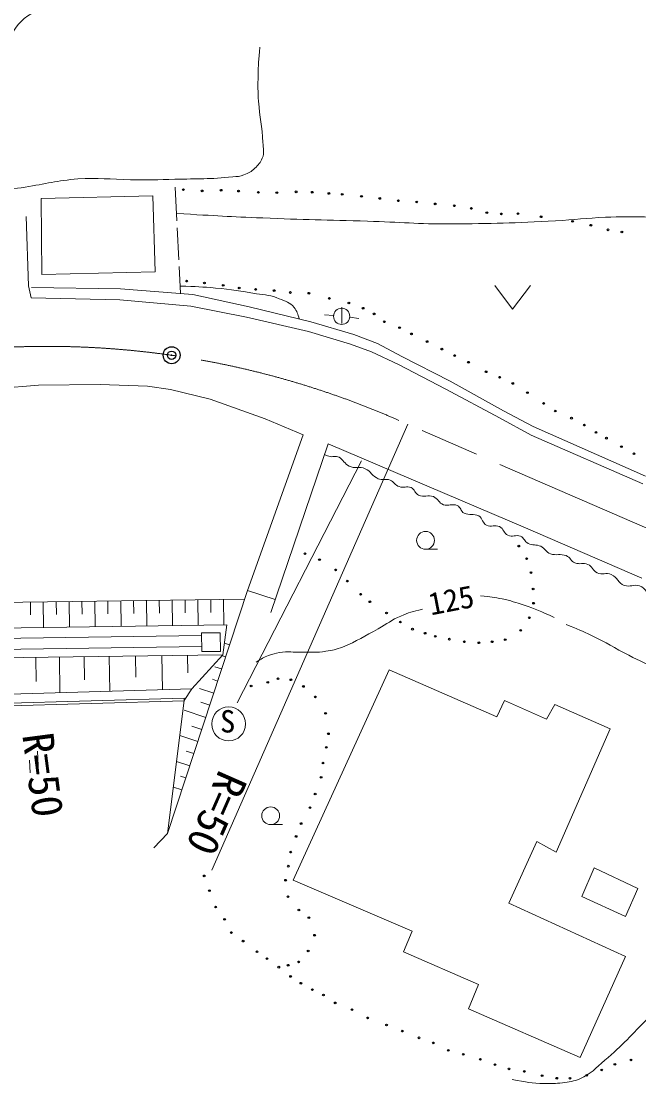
# Model space of a CAD drawing. Units: millimetres, scale not verified. Extents: x 40000 to 680000, y 20000 to 380000.
# Drawn here: x 357260 to 393657, y 253820 to 316409 of the extents above; entities that cross this region are included whole.
import ezdxf
from ezdxf.enums import TextEntityAlignment as Align

# ---------------------------------------------------------------- set-up
doc = ezdxf.new("R2010")
doc.units = ezdxf.units.MM
doc.header["$LTSCALE"] = 1000
doc.header["$PDMODE"] = 32
doc.header["$PDSIZE"] = 500
doc.linetypes.add('CHAIN', pattern=[18.5, 12, -1.5, 3.5, -1.5])
for name, color, linetype, lineweight in [('M-BGD', 7, 'Continuous', 13), ('M-BMK', 2, 'CHAIN', 13), ('M-BMK-SRVR', 3, 'Continuous', 25), ('M-STR-HTXT', 7, 'Continuous', 13)]:
    doc.layers.add(name, color=color, linetype=linetype, lineweight=lineweight)
doc.layers.add('M-BMK-HTXT', color=7, linetype='Continuous')
doc.styles.add('ＭＳ ゴシック', font='')
doc.styles.get('ＭＳ ゴシック').set_extended_font_data('MS Gothic')

msp = doc.modelspace()

# ---------------------------------------------------------------- linework, layer by layer
at = {"layer": 'M-BGD'}
for p, q in [((365023, 306117), (358439, 305968)), ((365158, 301647), (365023, 306117)), ((366327, 306643), (366430, 304646)), ((358439, 305968), (358470, 301489)), ((357686, 300832), (357548, 304900)), ((366451, 304232), (366548, 302364)), ((366568, 301961), (366650, 300376)), ((358470, 301489), (365158, 301647)), ((357843, 300126), (357686, 300832)), ((357857, 300726), (363112, 300649)), ((363112, 300649), (367376, 300304)), ((385169, 300851), (386219, 299451)), ((386219, 299451), (387269, 300851)), ((357843, 300126), (363079, 300000)), ((363079, 300000), (367264, 299621)), ((367376, 300304), (370686, 299594)), ((367264, 299621), (370533, 298986)), ((370686, 299594), (374334, 298709)), ((376147, 299560), (376147, 298607)), ((370533, 298986), (374183, 298128)), ((374334, 298709), (376867, 297958)), ((375670, 299072), (375137, 299124)), ((377150, 298907), (376618, 298970)), ((374183, 298128), (376664, 297392)), ((378262, 297425), (376867, 297958)), ((377906, 296927), (376664, 297392)), ((378262, 297425), (379700, 296654)), ((377906, 296927), (379504, 296193)), ((379504, 296193), (382279, 294742)), ((379700, 296654), (382537, 295216)), ((354396, 294655), (358276, 294970)), ((358276, 294970), (361904, 295002)), ((361904, 295002), (364711, 294907)), ((364711, 294907), (366067, 294722)), ((382537, 295216), (385681, 293461)), ((366067, 294722), (368395, 294147)), ((382279, 294742), (385455, 293039)), ((368395, 294147), (371633, 292997)), ((371633, 292997), (373876, 292039)), ((385455, 293039), (387306, 292030)), ((385681, 293461), (387442, 292541)), ((387442, 292541), (394053, 289609)), ((370588, 282875), (373876, 292039)), ((387306, 292030), (393888, 289169)), ((371966, 281571), (375345, 291519)), ((375345, 291519), (386990, 286576)), ((377313, 290522), (369994, 276267)), ((386990, 286576), (393832, 283596)), ((381090, 285305), (381790, 285305)), ((319440, 281684), (370423, 282373)), ((363880, 282285), (363890, 281525)), ((364639, 282295), (364660, 280777)), ((365398, 282305), (365409, 281547)), ((365886, 268562), (370588, 282875)), ((366157, 282315), (366178, 280799)), ((366915, 282326), (366926, 281568)), ((367674, 282336), (367694, 280820)), ((368431, 282346), (368442, 281589)), ((369189, 282356), (369210, 280842)), ((370588, 282875), (372227, 282337)), ((357796, 282202), (357806, 281441)), ((358557, 282213), (358578, 280690)), ((359318, 282223), (359329, 281462)), ((360080, 282233), (360100, 280712)), ((360840, 282244), (360850, 281483)), ((361601, 282254), (361621, 280734)), ((362361, 282264), (362371, 281504)), ((363121, 282274), (363141, 280756)), ((369370, 280844), (348437, 280546)), ((369370, 280844), (369151, 279091)), ((367893, 280223), (348447, 279946)), ((367891, 280373), (368990, 280389)), ((367906, 279273), (367891, 280373)), ((368990, 280389), (369006, 279289)), ((369538, 279680), (369237, 279779)), ((367901, 279573), (348458, 279296)), ((369006, 279289), (367906, 279273)), ((369151, 279091), (348466, 278796)), ((358121, 278934), (358142, 277506)), ((359508, 278954), (359538, 276858)), ((360976, 278974), (360996, 277608)), ((362445, 278995), (362474, 276943)), ((363999, 279018), (364017, 277771)), ((365554, 279040), (365583, 277033)), ((367065, 279061), (367080, 278022)), ((369151, 279091), (367311, 277075)), ((369304, 278967), (369126, 279025)), ((369070, 278254), (368661, 278389)), ((378938, 278194), (373284, 265815)), ((385294, 275430), (378938, 278194)), ((368836, 277542), (368524, 277644)), ((367311, 277075), (344996, 276430)), ((366868, 276394), (367311, 277075)), ((368602, 276829), (367764, 277105)), ((366863, 276536), (344836, 275901)), ((366868, 276386), (344840, 275751)), ((366868, 276394), (365886, 268562)), ((366863, 276536), (366868, 276386)), ((368368, 276117), (367842, 276290)), ((385294, 275430), (385740, 276406)), ((388218, 275295), (385740, 276406)), ((388218, 275295), (388720, 276162)), ((388720, 276162), (391980, 274732)), ((368134, 275404), (366868, 275820)), ((367900, 274692), (367319, 274883)), ((367666, 273979), (366609, 274326)), ((391980, 274732), (388791, 267464)), ((358215, 273403), (358287, 272155)), ((358743, 272932), (358787, 272184)), ((367432, 273267), (366973, 273417)), ((357745, 272874), (357788, 272126)), ((367197, 272554), (366418, 272810)), ((366963, 271842), (366643, 271947)), ((366729, 271129), (366228, 271294)), ((365069, 267722), (365886, 268562)), ((371961, 269083), (372661, 269083)), ((385996, 264464), (387646, 268092)), ((388791, 267464), (387646, 268092)), ((391038, 266533), (390295, 264851)), ((393604, 265313), (391038, 266533)), ((373284, 265815), (380303, 262816)), ((390295, 264851), (392875, 263673)), ((392875, 263673), (393604, 265313)), ((392867, 261318), (385996, 264464)), ((380303, 262816), (379784, 261594)), ((379784, 261594), (384218, 259670)), ((390200, 255374), (392867, 261318)), ((384218, 259670), (383620, 258234)), ((383620, 258234), (390200, 255374))]:
    msp.add_line(p, q, dxfattribs=at)
at = {"layer": 'M-BGD', "lineweight": 25}
for centre in [(366817, 306491), (367920, 306416), (369042, 306454), (370070, 306404), (371235, 306329), (372325, 306310), (373459, 306360), (374413, 306337), (375394, 306267), (376179, 306211), (377315, 306099), (378394, 305972), (379488, 305832), (380568, 305762), (381661, 305650), (382783, 305538), (383792, 305383), (384703, 305131), (385559, 305061), (386540, 305075), (387900, 304893), (389754, 304626), (390832, 304396), (391847, 304122), (392664, 303997), (367008, 301104), (368059, 300991), (369167, 300851), (370106, 300697), (371074, 300613), (372167, 300543), (373121, 300431), (374214, 300389), (375420, 300080), (376570, 299814), (377411, 299505), (378056, 299169), (378659, 298706), (379556, 298356), (380257, 297991), (381182, 297542), (382051, 297094), (382808, 296715), (383622, 296323), (384659, 295762), (385458, 295439), (386229, 295075), (387098, 294528), (388052, 293897), (388739, 293449), (389692, 293028), (390449, 292621), (391136, 292187), (391753, 291850), (392634, 291348), (393376, 290931), (386587, 285491), (373984, 285042), (387050, 284748), (374839, 284692), (375792, 284089), (387302, 283935), (376479, 283430), (387429, 282967), (377264, 282659), (377811, 282210), (387457, 282126), (378792, 281551), (379606, 281019), (387204, 281271), (380321, 280598), (381064, 280360), (386700, 280528), (381666, 280177), (382494, 280009), (383377, 279855), (384232, 279799), (385017, 279855), (385788, 279981), (370810, 277254), (371791, 277465), (372394, 277675), (373151, 277619), (373894, 277226), (374595, 276609), (375198, 275642), (375366, 274436), (375240, 273637), (375044, 272712), (374932, 271871), (374585, 270886), (374276, 270087), (373757, 269147), (373463, 268390), (373141, 267465), (373000, 266638), (368046, 266064), (372839, 265807), (368355, 265195), (372979, 264840), (368719, 264228), (369245, 263506), (373624, 264054), (374213, 263606), (369644, 262727), (370338, 262223), (374550, 262568), (371159, 261592), (374171, 261643), (371747, 261192), (373610, 260998), (372441, 260688), (372993, 260802), (373135, 260141), (373745, 259741), (374418, 259363), (375070, 259047), (375764, 258585), (376752, 258185), (377678, 257701), (378792, 257281), (379718, 256923), (380706, 256524), (381547, 256229), (382431, 255788), (383314, 255556), (384323, 255262), (385185, 254946), (386006, 254694), (392251, 254967), (393198, 255220), (386910, 254547), (387961, 254294), (388824, 254147), (389602, 254147), (390590, 254315), (391473, 254631)]:
    msp.add_circle(centre, 50, dxfattribs=at)
at = {"layer": 'M-BGD'}
for centre, radius in [((376145, 299025), 477), ((381090, 285830), 525), ((369484, 275015), 1000), ((371961, 269608), 525)]:
    msp.add_circle(centre, radius, dxfattribs=at)
for points, knots in [([(347837, 309195), (348519, 309112), (348720, 309086), (349289, 309069), (349831, 309053), (350138, 309039), (350676, 309101), (351317, 309174), (351707, 309148), (352299, 309402), (352686, 309568), (352885, 309710), (353211, 309977), (353690, 310370), (353927, 310634), (354304, 311126), (354863, 311857), (355055, 312351), (355477, 313168), (355887, 313965), (355972, 314487), (356444, 315250), (356834, 315881), (357031, 316302), (357643, 316722), (358360, 317215), (358896, 317269), (359746, 317458), (360923, 317721), (361616, 317667), (362816, 317795), (363949, 317915), (364586, 317957), (365718, 318089), (367333, 318277), (367860, 318369), (369840, 318678)], [0, 0, 0, 0, 1, 1, 1, 2, 2, 2, 3, 3, 3, 4, 4, 4, 5, 5, 5, 6, 6, 6, 7, 7, 7, 8, 8, 8, 9, 9, 9, 10, 10, 10, 11, 11, 11, 12, 12, 12, 12]), ([(346173, 301525), (347159, 301563), (347446, 301576), (348255, 301673), (349116, 301775), (349604, 301830), (350443, 302051), (351143, 302236), (351541, 302355), (352188, 302682), (352780, 302982), (353065, 303244), (353555, 303692), (353899, 304006), (354065, 304215), (354333, 304596), (354566, 304927), (354581, 305188), (354838, 305500), (355156, 305887), (355341, 306154), (355805, 306341), (356424, 306590), (356829, 306527), (357488, 306636), (358702, 306835), (359373, 307022), (360600, 307119), (361804, 307215), (362484, 307080), (363691, 307077), (364718, 307075), (365294, 307066), (366320, 307098), (367651, 307140), (368403, 307097), (369727, 307246), (369986, 307275), (370147, 307251), (370386, 307355), (370656, 307473), (370818, 307544), (371031, 307748), (371240, 307948), (371357, 308079), (371470, 308346), (371611, 308679), (371521, 308910), (371507, 309271), (371471, 310222), (371318, 310744), (371248, 311692), (371204, 312282), (371208, 312615), (371220, 313206), (371233, 313865), (371257, 314092), (371332, 314889)], [0, 0, 0, 0, 1, 1, 1, 2, 2, 2, 3, 3, 3, 4, 4, 4, 5, 5, 5, 6, 6, 6, 7, 7, 7, 8, 8, 8, 9, 9, 9, 10, 10, 10, 11, 11, 11, 12, 12, 12, 13, 13, 13, 14, 14, 14, 15, 15, 15, 16, 16, 16, 17, 17, 17, 18, 18, 18, 19, 19, 19, 19]), ([(366401, 305087), (368866, 304941), (369504, 304906), (371494, 304820), (373907, 304716), (375261, 304707), (377676, 304632), (379586, 304572), (380655, 304462), (382566, 304473), (384986, 304487), (386343, 304517), (388759, 304649), (389905, 304711), (390543, 304817), (391689, 304859), (393495, 304925), (394509, 304870), (396316, 304817), (398421, 304755), (399597, 304655), (401699, 304536), (402722, 304479), (403293, 304399), (404317, 304377), (405171, 304360), (405461, 304364), (406504, 304396)], [0, 0, 0, 0, 1, 1, 1, 2, 2, 2, 3, 3, 3, 4, 4, 4, 5, 5, 5, 6, 6, 6, 7, 7, 7, 8, 8, 8, 9, 9, 9, 9]), ([(366619, 300804), (367618, 300777), (367901, 300765), (368719, 300692), (369661, 300606), (370187, 300528), (371118, 300361), (371651, 300266), (371976, 300285), (372472, 300067), (372834, 299907), (373106, 299866), (373344, 299550), (373516, 299321), (373571, 299170), (373637, 298877)], [0, 0, 0, 0, 1, 1, 1, 2, 2, 2, 3, 3, 3, 4, 4, 4, 5, 5, 5, 5]), ([(375133, 290894), (375241, 290834), (375285, 290819), (375388, 290784), (375612, 290708), (375782, 290836), (375990, 290724), (376262, 290579), (376304, 290339), (376579, 290201), (376916, 290032), (377188, 290203), (377533, 290051), (377876, 289901), (377944, 289608), (378290, 289463), (378547, 289354), (378741, 289484), (379000, 289378), (379237, 289282), (379291, 289079), (379533, 288995), (379792, 288905), (379980, 289044), (380234, 288939), (380463, 288845), (380455, 288590), (380682, 288491), (380995, 288354), (381232, 288524), (381552, 288406), (381829, 288304), (381860, 288025), (382141, 287930), (382442, 287828), (382660, 288005), (382954, 287883), (383173, 287792), (383152, 287541), (383365, 287434), (383671, 287281), (383923, 287427), (384225, 287266), (384474, 287134), (384438, 286838), (384692, 286715), (384960, 286585), (385180, 286767), (385449, 286640), (385701, 286521), (385689, 286237), (385945, 286126), (386210, 286010), (386415, 286178), (386683, 286070), (386908, 285979), (386924, 285758), (387141, 285649), (387405, 285517), (387608, 285599), (387879, 285481), (388137, 285369), (388186, 285140), (388449, 285042), (388794, 284913), (389041, 285063), (389384, 284929), (389628, 284835), (389654, 284594), (389898, 284500), (390179, 284391), (390387, 284532), (390665, 284415), (390926, 284305), (390941, 284043), (391197, 283920), (391496, 283777), (391736, 283951), (392039, 283817), (392397, 283660), (392435, 283299), (392805, 283172), (393137, 283059), (393371, 283259), (393702, 283144), (394092, 283010), (394146, 282654), (394515, 282471), (394829, 282316), (395078, 282445), (395394, 282294), (395613, 282188), (395634, 281969), (395861, 281882), (396181, 281760), (396422, 281926), (396731, 281780), (396975, 281664), (396912, 281345), (397161, 281238), (397469, 281104), (397726, 281345), (398020, 281182), (398226, 281067), (398320, 280966), (398457, 280766)], [0, 0, 0, 0, 1, 1, 1, 2, 2, 2, 3, 3, 3, 4, 4, 4, 5, 5, 5, 6, 6, 6, 7, 7, 7, 8, 8, 8, 9, 9, 9, 10, 10, 10, 11, 11, 11, 12, 12, 12, 13, 13, 13, 14, 14, 14, 15, 15, 15, 16, 16, 16, 17, 17, 17, 18, 18, 18, 19, 19, 19, 20, 20, 20, 21, 21, 21, 22, 22, 22, 23, 23, 23, 24, 24, 24, 25, 25, 25, 26, 26, 26, 27, 27, 27, 28, 28, 28, 29, 29, 29, 30, 30, 30, 31, 31, 31, 32, 32, 32, 33, 33, 33, 34, 34, 34, 35, 35, 35, 35]), ([(384332, 282556), (384933, 282500), (385118, 282482), (385613, 282378), (386122, 282272), (386399, 282175), (386893, 282014), (387608, 281781), (387848, 281662), (388678, 281294)], [0, 0, 0, 0, 1, 1, 1, 2, 2, 2, 3, 3, 3, 3]), ([(371112, 278663), (371434, 278858), (371540, 278929), (371841, 279042), (372086, 279134), (372227, 279185), (372485, 279224), (372995, 279300), (373289, 279226), (373803, 279238), (374351, 279251), (374665, 279203), (375205, 279294), (375601, 279361), (375829, 279395), (376201, 279546), (377056, 279894), (377492, 280187), (378304, 280626), (378829, 280910), (379085, 281143), (379636, 281374), (380116, 281575), (380314, 281630), (380907, 281776)], [0, 0, 0, 0, 1, 1, 1, 2, 2, 2, 3, 3, 3, 4, 4, 4, 5, 5, 5, 6, 6, 6, 7, 7, 7, 8, 8, 8, 8]), ([(389372, 280883), (390095, 280586), (390293, 280496), (390873, 280224), (391753, 279811), (392205, 279498), (393074, 279060), (393745, 278722), (394115, 278515), (394812, 278233), (395100, 278117), (395264, 278045), (395569, 277990), (395864, 277937), (396045, 277936), (396336, 278009), (396621, 278081), (396776, 278160), (397018, 278327), (397350, 278555), (397464, 278770), (397728, 279074), (398141, 279549), (398323, 279855), (398738, 280327), (398941, 280558), (399058, 280685), (399289, 280888), (399368, 280956), (399431, 281010), (399492, 281058)], [0, 0, 0, 0, 1, 1, 1, 2, 2, 2, 3, 3, 3, 4, 4, 4, 5, 5, 5, 6, 6, 6, 7, 7, 7, 8, 8, 8, 9, 9, 9, 10, 10, 10, 10]), ([(401347, 262174), (400953, 261640), (400777, 261431), (400310, 261066), (399736, 260619), (399308, 260524), (398627, 260267), (397598, 259878), (396827, 260108), (395921, 259482), (395125, 258931), (394890, 258378), (394211, 257687), (393237, 256695), (392720, 256105), (391659, 255206), (391114, 254744), (390850, 254391), (390192, 254114), (389810, 253953), (389568, 253933), (389158, 253877), (388738, 253820), (388497, 253824), (388073, 253827), (387337, 253833), (387060, 253910), (386204, 254070)], [0, 0, 0, 0, 1, 1, 1, 2, 2, 2, 3, 3, 3, 4, 4, 4, 5, 5, 5, 6, 6, 6, 7, 7, 7, 8, 8, 8, 9, 9, 9, 9])]:
    msp.add_open_spline(points, degree=3, knots=knots, dxfattribs=at)
at = {"layer": 'M-BMK'}
msp.add_line((396475, 285515), (379324, 292982), dxfattribs=at)
for centre, radius, start, end in [((358786, 245629), 51629, 81.82653, 94.96278), ((358755, 245716), 51547, 66.4825, 81.77901)]:
    msp.add_arc(centre, radius, start, end, dxfattribs=at)
at = {"layer": 'M-BMK-SRVR'}
msp.add_circle((366126, 296734), 500, dxfattribs=at)
msp.add_point((366126, 296734), dxfattribs=at)
at = {"layer": 'M-STR-HTXT'}
msp.add_line((380047, 292667), (368492, 266397), dxfattribs=at)

# ---------------------------------------------------------------- texts
at = {"layer": 'M-BGD', "style": 'ＭＳ ゴシック'}
msp.add_text('S', height=1320, dxfattribs=at).set_placement((368979, 274114), align=Align.BOTTOM_LEFT)
at = {"layer": 'M-BMK-HTXT', "style": 'ＭＳ ゴシック'}
msp.add_text('125', height=1320, rotation=10.98, dxfattribs=at).set_placement((381477, 281020), align=Align.BOTTOM_LEFT)
at = {"layer": 'M-STR-HTXT', "style": 'ＭＳ ゴシック'}
for rotation, p in [(277.47, (357097, 271830)), (246.257, (367441, 270335))]:
    msp.add_text('R=50', height=1833, rotation=rotation, dxfattribs=at).set_placement(p, align=Align.BOTTOM_CENTER)

doc.saveas('drawing.dxf')
